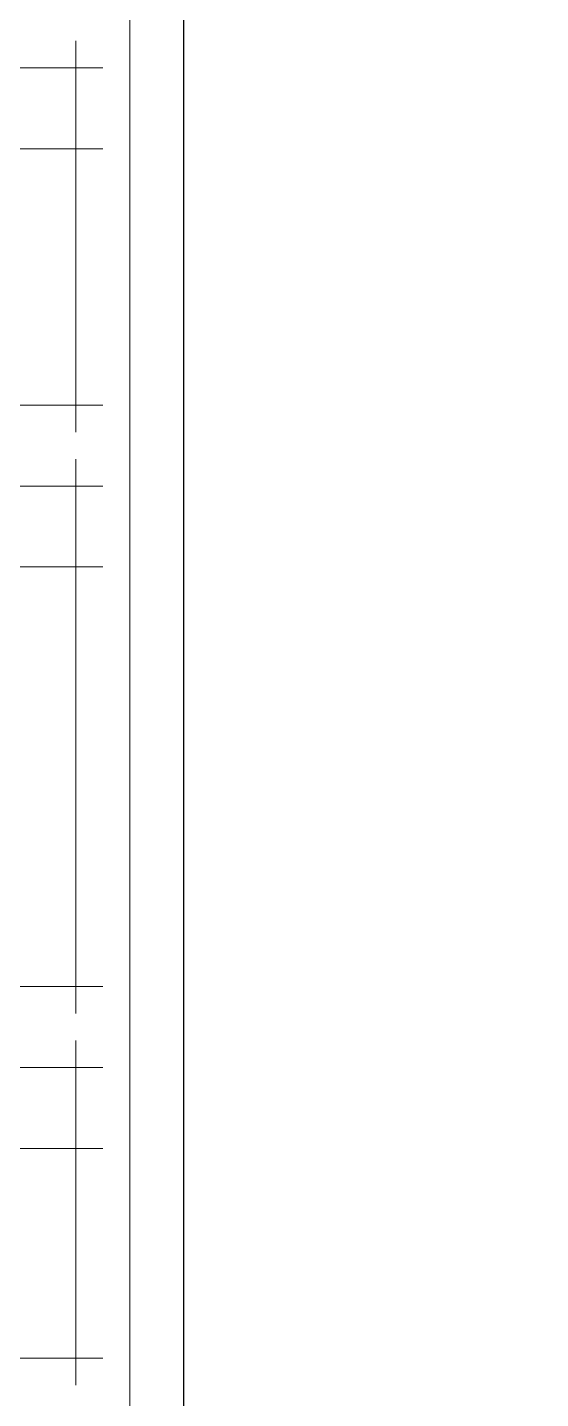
# Model space of a CAD drawing. Header units: inches. Extents: x 109699 to 44449955, y -10987 to 15824140.
# Drawn here: x 223598.5 to 223728.3, y -1576.5 to -1229.9 of the extents above; entities that cross this region are included whole.
import ezdxf

# ---------------------------------------------------------------- set-up
doc = ezdxf.new("R2010")
doc.units = ezdxf.units.IN
doc.header["$LTSCALE"] = 5
doc.header["$MEASUREMENT"] = 0
for name, color, linetype, lineweight in [('BORDER', 7, 'Continuous', 5), ('cloumn', 253, 'Continuous', 60), ('collum', 8, 'Continuous', 70), ('Title box', 7, 'Continuous', 9)]:
    doc.layers.add(name, color=color, linetype=linetype, lineweight=lineweight)

# ---------------------------------------------------------------- blocks, each defined once
blk = doc.blocks.new('s 1')
at = {"layer": 'BORDER', "lineweight": 25, "ltscale": 20, "elevation": -0.1}
blk.add_lwpolyline([(177018.64, -26462.6), (180471.8, -26462.6), (180471.8, -28793.65), (177018.64, -28793.65)], close=True, dxfattribs=at)
blk.add_lwpolyline([(177018.64, -26462.6), (180471.8, -26462.6), (180471.8, -28793.65), (177018.64, -28793.65)], close=True, dxfattribs=at)
blk.add_lwpolyline([(177018.64, -26462.6), (180471.8, -26462.6), (180471.8, -28793.65), (177018.64, -28793.65)], close=True, dxfattribs=at)
at = {"layer": 'Title box', "elevation": -0.1}
blk.add_lwpolyline([(180078.05, -28775.1), (180453.05, -28775.1), (180453.05, -26481.35), (180078.05, -26481.35)], close=True, dxfattribs=at)
for points in [[(180434.3, -26969.12), (180434.3, -26833.29)], [(180443.68, -26842.66), (180087.43, -26842.66)], [(180443.68, -26870.79), (180087.43, -26870.79)], [(180443.68, -26959.74), (180087.43, -26959.74)], [(180434.3, -27171.05), (180434.3, -26978.49)], [(180443.68, -26987.87), (180087.43, -26987.87)], [(180443.68, -27015.99), (180087.43, -27015.99)], [(180443.68, -27161.67), (180087.43, -27161.67)], [(180434.3, -27300.11), (180434.3, -27180.42)], [(180443.68, -27189.8), (180087.43, -27189.8)], [(180443.68, -27217.92), (180087.43, -27217.92)], [(180443.68, -27290.73), (180087.43, -27290.73)]]:
    blk.add_lwpolyline(points, dxfattribs=at)

msp = doc.modelspace()

# ---------------------------------------------------------------- linework, layer by layer
at = {"layer": 'cloumn', "ltscale": 0.5}
msp.add_circle((222440.16, -2795.27), 2395.67, dxfattribs=at)

# ---------------------------------------------------------------- block references
at = {"layer": 'collum', "color": 0, "xscale": 0.7278336000000003, "yscale": 0.7278336000000003, "zscale": 0.7278336000000003}
msp.add_blockref('s 1', (92284.56, 18296.89, 0.08), dxfattribs=at)

doc.saveas('drawing.dxf')
